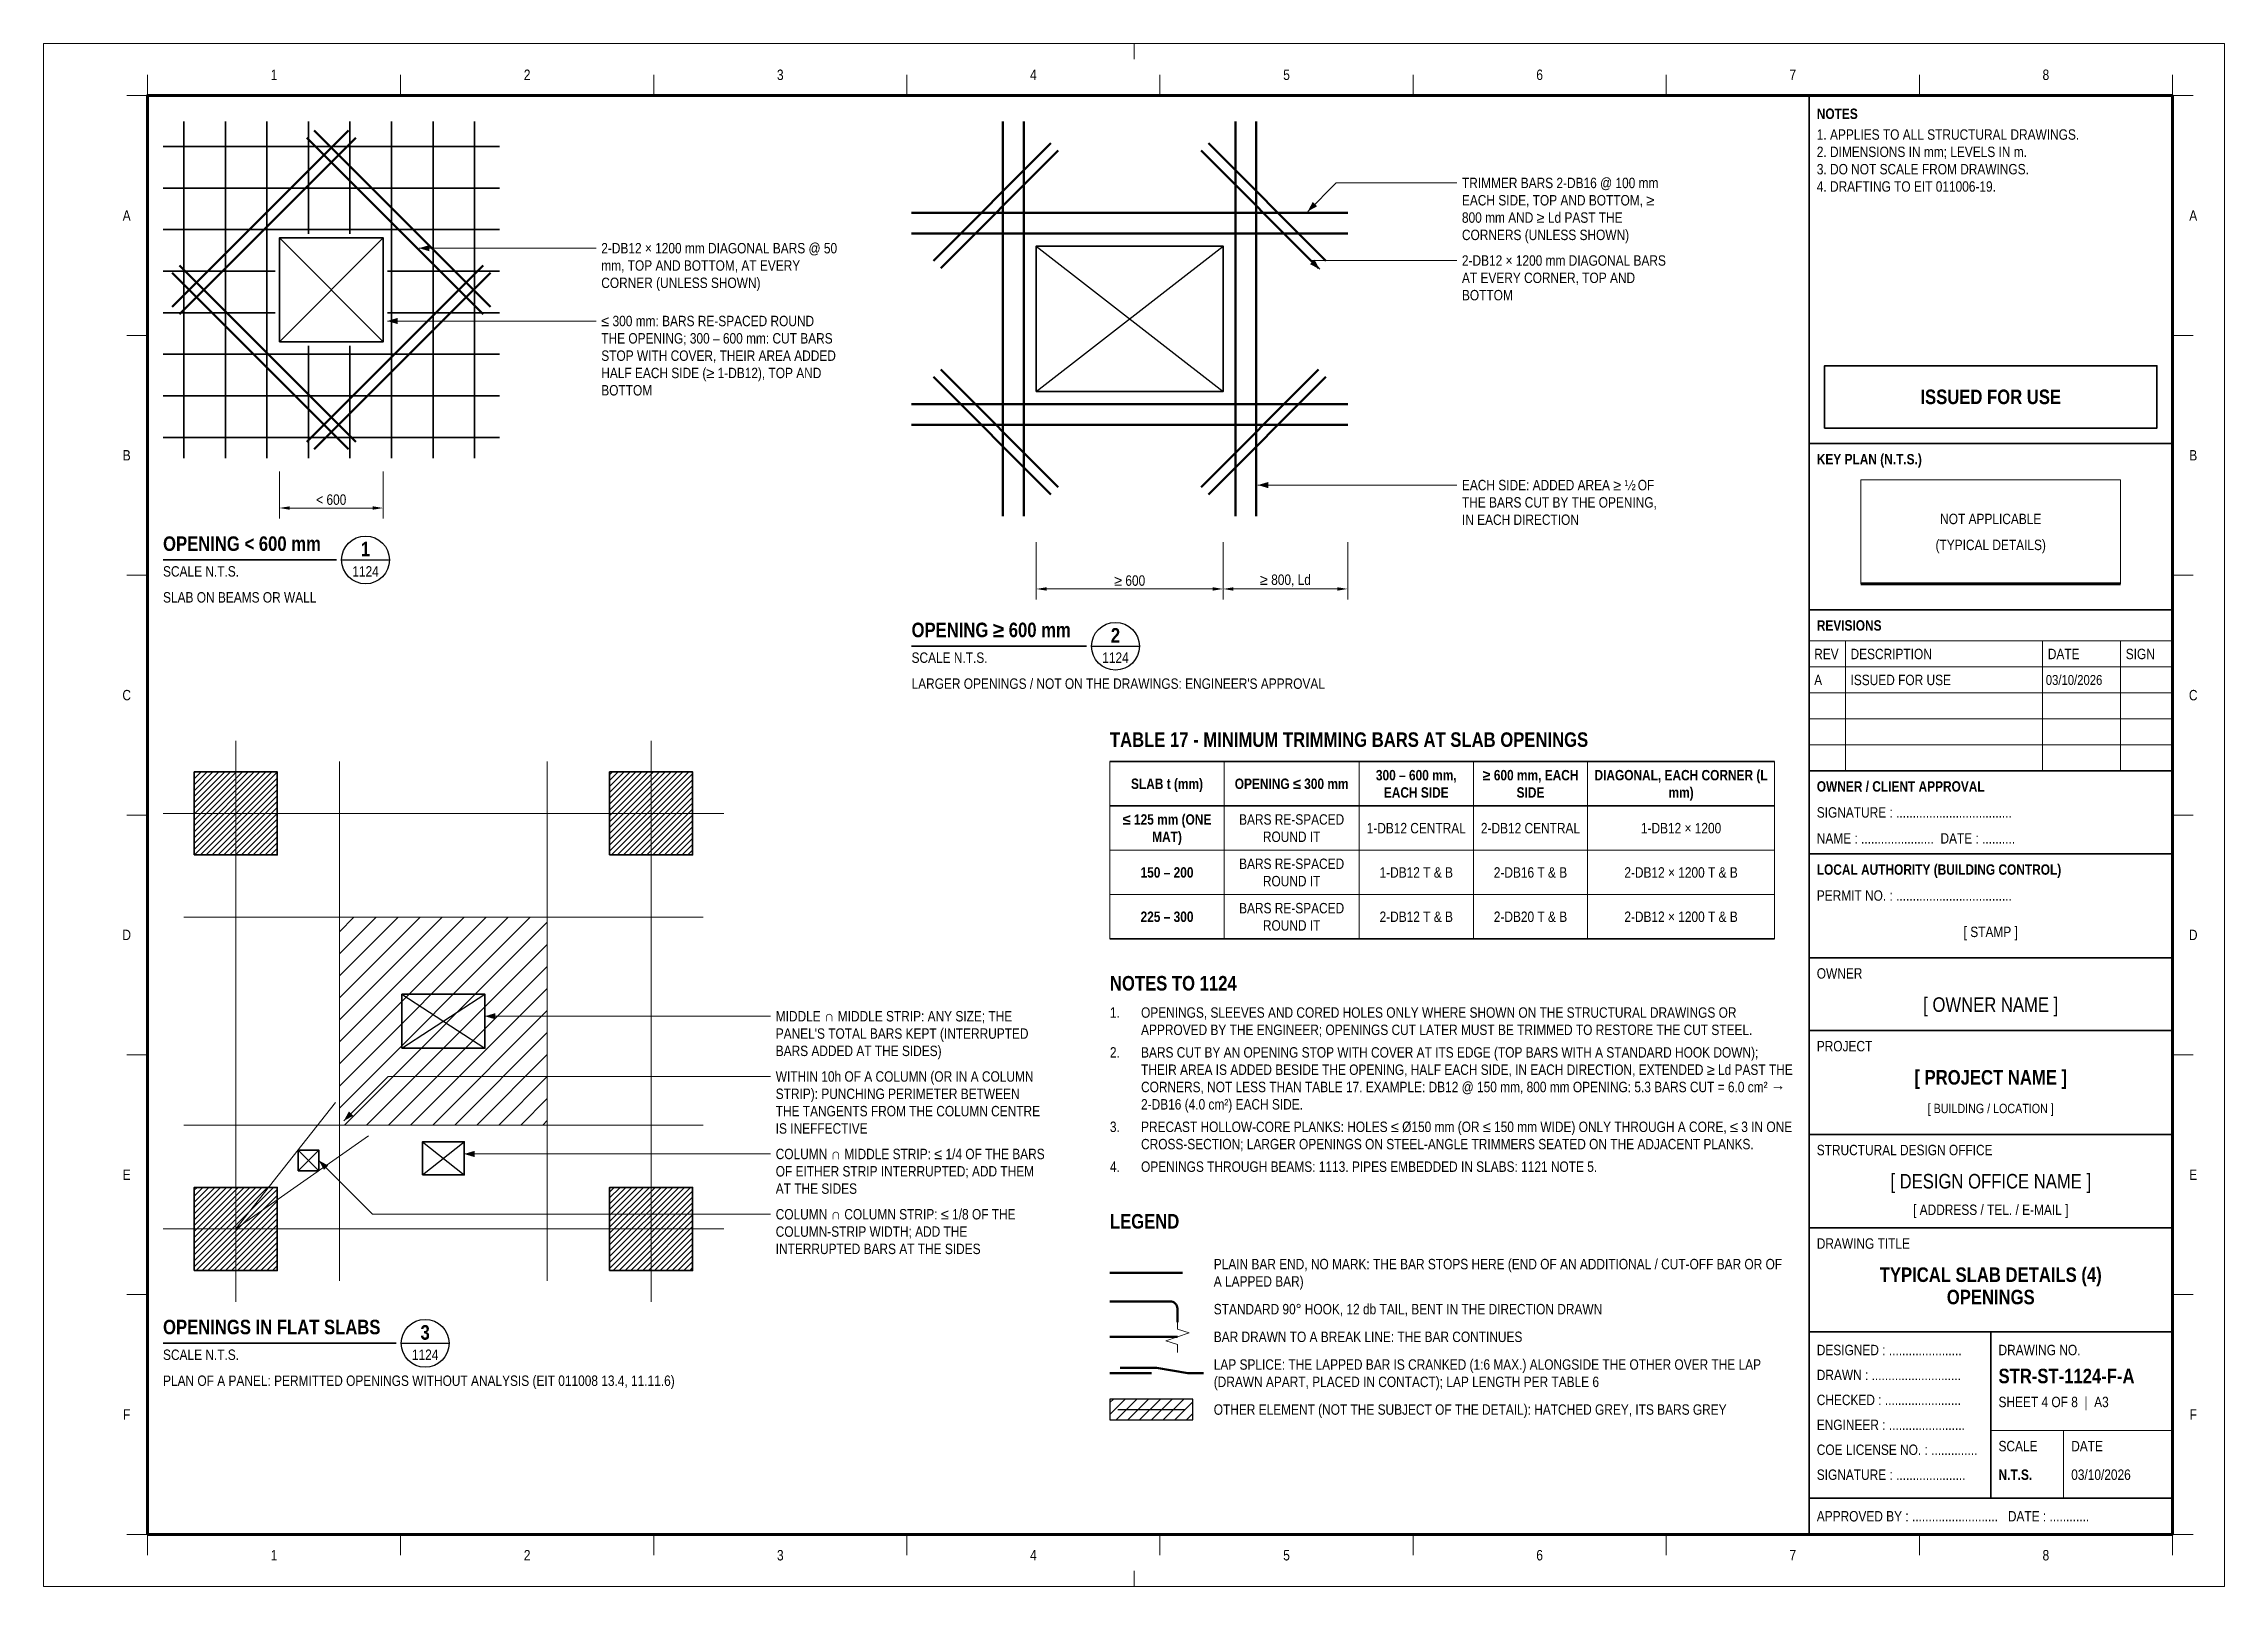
# Paper-space layout '1124' of a CAD drawing. Header units: millimetres. Extents: x 0 to 420, y 0 to 297.
# The model-space entities are those that its viewports show. They can reach past a viewport. Long polylines and large blocks are cut down to what shows.
import ezdxf
from ezdxf.enums import TextEntityAlignment as Align

# ---------------------------------------------------------------- set-up
doc = ezdxf.new("R2010")
doc.units = ezdxf.units.MM
doc.header["$LTSCALE"] = 3.75
doc.linetypes.add('CENTER', pattern=[50.8, 31.75, -6.35, 6.35, -6.35])
for name, color, linetype, lineweight in [('S-ANNO', 3, 'Continuous', 18), ('S-BREAK', 8, 'Continuous', 18), ('S-CENT', 3, 'CENTER', 18), ('S-CONC', 4, 'Continuous', 35), ('S-CONC-VIS', 5, 'Continuous', 25), ('S-DET', 7, 'Continuous', 18), ('S-DIMS', 2, 'Continuous', 18), ('S-FRAME', 10, 'Continuous', 70), ('S-HATCH', 9, 'Continuous', 13), ('S-REBR', 1, 'Continuous', 50), ('S-REBR-NF', 252, 'Continuous', 25), ('S-REBR-SEC', 30, 'Continuous', 35), ('S-SYMB', 6, 'Continuous', 25), ('S-TEXT', 7, 'Continuous', 18), ('S-TITLE', 4, 'Continuous', 35), ('S-TTLB', 4, 'Continuous', 35), ('S-TTLB-THIN', 8, 'Continuous', 18), ('S-ZONE', 8, 'Continuous', 18)]:
    doc.layers.add(name, color=color, linetype=linetype, lineweight=lineweight)
for name, color, linetype, lineweight, plot in [('S-SHEET', 9, 'Continuous', 13, False), ('S-TB-AREA', 9, 'Continuous', 13, False), ('S-VPORT', 9, 'Continuous', 13, False)]:
    doc.layers.add(name, color=color, linetype=linetype, lineweight=lineweight, plot=plot)
doc.styles.add('AN', font='ARIALN_0.TTF')
doc.styles.add('ANB', font='ARIALNB_0.TTF')
doc.dimstyles.new('EIT-25', dxfattribs={"dimscale": 25, "dimtxt": 2, "dimasz": 2, "dimexe": 2, "dimexo": 1, "dimgap": 0.6, "dimtad": 1, "dimdec": 0, "dimtxsty": 'AN', "dimcen": 2.5, "dimclrd": 2, "dimclre": 8, "dimclrt": 7, "dimazin": 3, "dimtfac": 1, "dimtmove": 1, "dimatfit": 3, "dimlwd": -1, "dimlwe": -1, "dimarcsym": 0})

# ---------------------------------------------------------------- blocks, each defined once
blk = doc.blocks.new('TB-A3-NRW')
at = {"layer": 'S-FRAME', "flags": 128}
blk.add_lwpolyline([(20, 10), (410, 10), (410, 287), (20, 287)], close=True, dxfattribs=at)
blk.add_lwpolyline([(350, 193), (400, 193)], dxfattribs=at)
at = {"layer": 'S-SHEET', "flags": 128}
blk.add_lwpolyline([(0, 0), (420, 0), (420, 297), (0, 297)], close=True, dxfattribs=at)
at = {"layer": 'S-TB-AREA', "flags": 128}
blk.add_lwpolyline([(20, 10), (340, 10), (340, 287), (20, 287)], close=True, dxfattribs=at)
at = {"layer": 'S-TITLE', "flags": 128}
blk.add_lwpolyline([(343, 223), (407, 223), (407, 235), (343, 235)], close=True, dxfattribs=at)
at = {"layer": 'S-TTLB'}
for p, q in [((340, 10), (340, 287)), ((340, 220), (410, 220)), ((340, 188), (410, 188)), ((340, 157), (410, 157)), ((340, 157), (410, 157)), ((340, 141), (410, 141)), ((340, 121), (410, 121)), ((340, 107), (410, 107)), ((340, 87), (410, 87)), ((340, 69), (410, 69)), ((340, 49), (410, 49)), ((375, 17), (375, 49)), ((340, 17), (410, 17))]:
    blk.add_line(p, q, dxfattribs=at)
at = {"layer": 'S-TTLB-THIN'}
for p, q in [((340, 182), (410, 182)), ((347, 157), (347, 182)), ((385, 157), (385, 182)), ((400, 157), (400, 182)), ((340, 177), (410, 177)), ((340, 172), (410, 172)), ((340, 167), (410, 167)), ((340, 162), (410, 162)), ((375, 30), (410, 30)), ((389, 17), (389, 30))]:
    blk.add_line(p, q, dxfattribs=at)
at = {"layer": 'S-TTLB-THIN', "flags": 128}
blk.add_lwpolyline([(350, 193), (400, 193), (400, 213), (350, 213)], close=True, dxfattribs=at)
at = {"layer": 'S-ZONE'}
for p, q in [((210, 297), (210, 294)), ((20, 287), (20, 291)), ((68.75, 287), (68.75, 291)), ((117.5, 287), (117.5, 291)), ((166.25, 287), (166.25, 291)), ((215, 287), (215, 291)), ((263.75, 287), (263.75, 291)), ((312.5, 287), (312.5, 291)), ((361.25, 287), (361.25, 291)), ((410, 287), (410, 291)), ((16, 287), (20, 287)), ((410, 287), (414, 287)), ((16, 240.83), (20, 240.83)), ((410, 240.83), (414, 240.83)), ((16, 194.67), (20, 194.67)), ((410, 194.67), (414, 194.67)), ((16, 148.5), (20, 148.5)), ((410, 148.5), (414, 148.5)), ((16, 102.33), (20, 102.33)), ((410, 102.33), (414, 102.33)), ((16, 56.17), (20, 56.17)), ((410, 56.17), (414, 56.17)), ((16, 10), (20, 10)), ((20, 10), (20, 6)), ((68.75, 10), (68.75, 6)), ((117.5, 10), (117.5, 6)), ((166.25, 10), (166.25, 6)), ((215, 10), (215, 6)), ((263.75, 10), (263.75, 6)), ((312.5, 10), (312.5, 6)), ((361.25, 10), (361.25, 6)), ((410, 10), (410, 6)), ((410, 10), (414, 10)), ((210, 0), (210, 3))]:
    blk.add_line(p, q, dxfattribs=at)
at = {"layer": 'S-TEXT'}
for s, style, p in [('NOTES', 'ANB', (341.5, 283.5)), ('KEY PLAN (N.T.S.)', 'ANB', (341.5, 217)), ('REVISIONS', 'ANB', (341.5, 185)), ('REV', 'AN', (341, 179.5)), ('DESCRIPTION', 'AN', (348, 179.5)), ('DATE', 'AN', (386, 179.5)), ('SIGN', 'AN', (401, 179.5)), ('OWNER / CLIENT APPROVAL', 'ANB', (341.5, 154)), ('SIGNATURE : ...................................', 'AN', (341.5, 149)), ('NAME : ......................  DATE : ..........', 'AN', (341.5, 144)), ('LOCAL AUTHORITY (BUILDING CONTROL)', 'ANB', (341.5, 138)), ('PERMIT NO. : ...................................', 'AN', (341.5, 133)), ('OWNER', 'AN', (341.5, 118)), ('PROJECT', 'AN', (341.5, 104)), ('STRUCTURAL DESIGN OFFICE', 'AN', (341.5, 84)), ('DRAWING TITLE', 'AN', (341.5, 66)), ('DESIGNED : ......................', 'AN', (341.5, 45.5)), ('DRAWING NO.', 'AN', (376.5, 45.5)), ('DRAWN : ...........................', 'AN', (341.5, 40.7)), ('CHECKED : .......................', 'AN', (341.5, 35.9)), ('ENGINEER : .......................', 'AN', (341.5, 31.1)), ('COE LICENSE NO. : ..............', 'AN', (341.5, 26.3)), ('SCALE', 'AN', (376.5, 27)), ('DATE', 'AN', (390.5, 27)), ('SIGNATURE : .....................', 'AN', (341.5, 21.5)), ('APPROVED BY : ..........................   DATE : ............', 'AN', (341.5, 13.5))]:
    blk.add_text(s, height=2, dxfattribs=dict(at, style=style)).set_placement(p, align=Align.MIDDLE_LEFT)
at = {"layer": 'S-TEXT', "style": 'AN'}
blk.add_text('[ STAMP ]', height=2, dxfattribs=at).set_placement((375, 126), align=Align.MIDDLE_CENTER)
at = {"layer": 'S-TEXT', "insert": (341.5, 280.5), "char_height": 2, "width": 67, "attachment_point": 1, "style": 'AN'}
blk.add_mtext('1. APPLIES TO ALL STRUCTURAL DRAWINGS.\\P2. DIMENSIONS IN mm; LEVELS IN m.\\P3. DO NOT SCALE FROM DRAWINGS.\\P4. DRAFTING TO EIT 011006-19.', dxfattribs=at)
at = {"layer": 'S-TEXT'}
for tag, height, style, p in [('STATUS_1', 2.8, 'ANB', (375, 231.2)), ('STATUS_2', 2.8, 'ANB', (375, 226.8)), ('KEYPLAN_1', 2, 'AN', (375, 205.5)), ('KEYPLAN_2', 2, 'AN', (375, 200.5)), ('OWNER', 2.8, 'AN', (375, 112)), ('PROJECT', 2.8, 'ANB', (375, 98)), ('LOCATION', 1.8, 'AN', (375, 92)), ('OFFICE', 2.8, 'AN', (375, 78)), ('OFFICE_ADDR', 2, 'AN', (375, 72.5)), ('TITLE_1', 2.8, 'ANB', (375, 60)), ('TITLE_2', 2.8, 'ANB', (375, 55.7)), ('TITLE_3', 2.8, 'ANB', (375, 51.4))]:
    blk.add_attdef(tag, text='', height=height, dxfattribs=dict(at, style=style)).set_placement(p, align=Align.MIDDLE_CENTER)
for tag, height, style, p in [('REV_1', 2, 'AN', (341, 174.5)), ('REV_1_DESC', 2, 'AN', (348, 174.5)), ('REV_1_DATE', 1.9, 'AN', (385.6, 174.5)), ('REV_2', 2, 'AN', (341, 169.5)), ('REV_2_DESC', 2, 'AN', (348, 169.5)), ('REV_2_DATE', 1.9, 'AN', (385.6, 169.5)), ('REV_3', 2, 'AN', (341, 164.5)), ('REV_3_DESC', 2, 'AN', (348, 164.5)), ('REV_3_DATE', 1.9, 'AN', (385.6, 164.5)), ('REV_4', 2, 'AN', (341, 159.5)), ('REV_4_DESC', 2, 'AN', (348, 159.5)), ('REV_4_DATE', 1.9, 'AN', (385.6, 159.5)), ('DWG_NO', 2.8, 'ANB', (376.5, 40.5)), ('SHEET', 2, 'AN', (376.5, 35.5)), ('SCALE', 2, 'ANB', (376.5, 21.5)), ('DATE', 2, 'AN', (390.5, 21.5))]:
    blk.add_attdef(tag, text='', height=height, dxfattribs=dict(at, style=style)).set_placement(p, align=Align.MIDDLE_LEFT)
at = {"layer": 'S-ZONE', "style": 'AN'}
for s, p in [('1', (44.38, 291)), ('2', (93.12, 291)), ('3', (141.88, 291)), ('4', (190.62, 291)), ('5', (239.38, 291)), ('6', (288.12, 291)), ('7', (336.88, 291)), ('8', (385.62, 291)), ('A', (16, 263.92)), ('A', (414, 263.92)), ('B', (16, 217.75)), ('B', (414, 217.75)), ('C', (16, 171.58)), ('C', (414, 171.58)), ('D', (16, 125.42)), ('D', (414, 125.42)), ('E', (16, 79.25)), ('E', (414, 79.25)), ('F', (16, 33.08)), ('F', (414, 33.08)), ('1', (44.38, 6)), ('2', (93.12, 6)), ('3', (141.88, 6)), ('4', (190.62, 6)), ('5', (239.38, 6)), ('6', (288.12, 6)), ('7', (336.88, 6)), ('8', (385.62, 6))]:
    blk.add_text(s, height=2, dxfattribs=at).set_placement(p, align=Align.MIDDLE_CENTER)
blk = doc.blocks.new('VT-1124-1', base_point=(23, 188.84))
at = {"layer": 'S-SYMB'}
blk.add_line((57.4, 197.6), (66.6, 197.6), dxfattribs=at)
blk.add_circle((62, 197.6), 4.6, dxfattribs=at)
at = {"layer": 'S-TITLE'}
blk.add_line((23, 197.6), (56.4, 197.6), dxfattribs=at)
at = {"layer": 'S-TEXT'}
for s, height, style, p in [('1', 2.8, 'ANB', (62, 199.7)), ('1124', 2, 'AN', (62, 195.4))]:
    blk.add_text(s, height=height, dxfattribs=dict(at, style=style)).set_placement(p, align=Align.MIDDLE_CENTER)
at = {"layer": 'S-TEXT', "style": 'AN'}
for s, p in [('SCALE N.T.S.', (23, 196.4)), ('SLAB ON BEAMS OR WALL', (23, 191.4))]:
    blk.add_text(s, height=2, dxfattribs=at).set_placement(p, align=Align.TOP_LEFT)
at = {"layer": 'S-TITLE', "style": 'ANB'}
blk.add_text('OPENING < 600 mm', height=2.8, dxfattribs=at).set_placement((23, 198.5), align=Align.BOTTOM_LEFT)
blk = doc.blocks.new('VT-1124-2', base_point=(167.15, 172.23))
at = {"layer": 'S-SYMB'}
blk.add_line((201.82, 180.98), (211.02, 180.98), dxfattribs=at)
blk.add_circle((206.42, 180.98), 4.6, dxfattribs=at)
at = {"layer": 'S-TITLE'}
blk.add_line((167.15, 180.98), (200.82, 180.98), dxfattribs=at)
at = {"layer": 'S-TEXT'}
for s, height, style, p in [('2', 2.8, 'ANB', (206.42, 183.08)), ('1124', 2, 'AN', (206.42, 178.78))]:
    blk.add_text(s, height=height, dxfattribs=dict(at, style=style)).set_placement(p, align=Align.MIDDLE_CENTER)
at = {"layer": 'S-TEXT', "style": 'AN'}
for s, p in [('SCALE N.T.S.', (167.15, 179.78)), ("LARGER OPENINGS / NOT ON THE DRAWINGS: ENGINEER'S APPROVAL", (167.15, 174.78))]:
    blk.add_text(s, height=2, dxfattribs=at).set_placement(p, align=Align.TOP_LEFT)
at = {"layer": 'S-TITLE', "style": 'ANB'}
blk.add_text('OPENING ≥ 600 mm', height=2.8, dxfattribs=at).set_placement((167.15, 181.88), align=Align.BOTTOM_LEFT)
blk = doc.blocks.new('DET-1124-3', base_point=(23650, -66350))
at = {"layer": 'S-HATCH'}
h = blk.add_hatch(dxfattribs=at)
h.set_pattern_fill('ANSI31', color=256, scale=6.299213)
h.paths.add_polyline_path([(23800, -64200), (24200, -64200), (24200, -63800), (23800, -63800)])
h = blk.add_hatch(dxfattribs=at)
h.set_pattern_fill('ANSI31', color=256, scale=6.299213)
h.paths.add_polyline_path([(25800, -64200), (26200, -64200), (26200, -63800), (25800, -63800)])
h = blk.add_hatch(dxfattribs=at)
h.set_pattern_fill('ANSI31', color=256, scale=23.62205)
h.paths.add_polyline_path([(24500, -65500), (25500, -65500), (25500, -64500), (24500, -64500)])
h = blk.add_hatch(dxfattribs=at)
h.set_pattern_fill('ANSI31', color=256, scale=6.299213)
h.paths.add_polyline_path([(23800, -66200), (24200, -66200), (24200, -65800), (23800, -65800)])
h = blk.add_hatch(dxfattribs=at)
h.set_pattern_fill('ANSI31', color=256, scale=6.299213)
h.paths.add_polyline_path([(25800, -66200), (26200, -66200), (26200, -65800), (25800, -65800)])
at = {"layer": 'S-ANNO'}
for p, q in [((24500, -66250), (24500, -63750)), ((25500, -66250), (25500, -63750)), ((23750, -64500), (26250, -64500)), ((24000, -66000), (24480, -65392)), ((23750, -65500), (26250, -65500)), ((24000, -66000), (24640, -65552))]:
    blk.add_line(p, q, dxfattribs=at)
at = {"layer": 'S-ANNO', "flags": 128}
for points in [[(25200, -64976), (26500, -64976), (26575, -64976)], [(24520, -65480), (24734, -65266), (26500, -65266), (26575, -65266)], [(24400, -65670), (24659, -65929), (26500, -65929), (26575, -65929)], [(25100, -65639), (26500, -65639), (26575, -65639)]]:
    blk.add_lwpolyline(points, dxfattribs=at)
at = {"layer": 'S-ANNO'}
for points in [[(25200, -64976), (25250, -64991), (25250, -64961)], [(24520, -65480), (24566, -65455), (24545, -65434)], [(25100, -65639), (25150, -65654), (25150, -65624)], [(24400, -65670), (24425, -65716), (24446, -65695)]]:
    blk.add_solid(points, dxfattribs=at)
at = {"layer": 'S-CENT'}
for p, q in [((24000, -66350), (24000, -63650)), ((26000, -66350), (26000, -63650)), ((23650, -64000), (26350, -64000)), ((23650, -66000), (26350, -66000))]:
    blk.add_line(p, q, dxfattribs=at)
at = {"layer": 'S-CONC', "flags": 128}
for points in [[(23800, -64200), (24200, -64200), (24200, -63800), (23800, -63800)], [(25800, -64200), (26200, -64200), (26200, -63800), (25800, -63800)], [(24800, -65130), (25200, -65130), (25200, -64870), (24800, -64870)], [(24300, -65720), (24400, -65720), (24400, -65620), (24300, -65620)], [(24900, -65740), (25100, -65740), (25100, -65580), (24900, -65580)], [(23800, -66200), (24200, -66200), (24200, -65800), (23800, -65800)], [(25800, -66200), (26200, -66200), (26200, -65800), (25800, -65800)]]:
    blk.add_lwpolyline(points, close=True, dxfattribs=at)
at = {"layer": 'S-CONC-VIS'}
for p, q in [((24800, -65130), (25200, -64870)), ((24800, -64870), (25200, -65130)), ((24300, -65720), (24400, -65620)), ((24300, -65620), (24400, -65720)), ((24900, -65740), (25100, -65580)), ((24900, -65580), (25100, -65740))]:
    blk.add_line(p, q, dxfattribs=at)
at = {"layer": 'S-TEXT', "char_height": 50, "attachment_point": 1, "style": 'AN'}
for s, insert, width in [("MIDDLE ∩ MIDDLE STRIP: ANY SIZE; THE\\PPANEL'S TOTAL BARS KEPT (INTERRUPTED\\PBARS ADDED AT THE SIDES)", (26600, -64951), 1278.27), ('WITHIN 10h OF A COLUMN (OR IN A COLUMN\\PSTRIP): PUNCHING PERIMETER BETWEEN\\PTHE TANGENTS FROM THE COLUMN CENTRE\\PIS INEFFECTIVE', (26600, -65241), 1336.12), ('COLUMN ∩ MIDDLE STRIP: ≤ 1/4 OF THE BARS\\POF EITHER STRIP INTERRUPTED; ADD THEM\\PAT THE SIDES', (26600, -65614), 1359.29), ('COLUMN ∩ COLUMN STRIP: ≤ 1/8 OF THE\\PCOLUMN-STRIP WIDTH; ADD THE\\PINTERRUPTED BARS AT THE SIDES', (26600, -65904), 1213.61)]:
    blk.add_mtext(s, dxfattribs=dict(at, insert=insert, width=width))
blk = doc.blocks.new('VT-1124-3', base_point=(23, 38.03))
at = {"layer": 'S-SYMB'}
blk.add_line((68.88, 46.78), (78.08, 46.78), dxfattribs=at)
blk.add_circle((73.48, 46.78), 4.6, dxfattribs=at)
at = {"layer": 'S-TITLE'}
blk.add_line((23, 46.78), (67.88, 46.78), dxfattribs=at)
at = {"layer": 'S-TEXT'}
for s, height, style, p in [('3', 2.8, 'ANB', (73.48, 48.88)), ('1124', 2, 'AN', (73.48, 44.58))]:
    blk.add_text(s, height=height, dxfattribs=dict(at, style=style)).set_placement(p, align=Align.MIDDLE_CENTER)
at = {"layer": 'S-TEXT', "style": 'AN'}
for s, p in [('SCALE N.T.S.', (23, 45.58)), ('PLAN OF A PANEL: PERMITTED OPENINGS WITHOUT ANALYSIS (EIT 011008 13.4, 11.11.6)', (23, 40.58))]:
    blk.add_text(s, height=2, dxfattribs=at).set_placement(p, align=Align.TOP_LEFT)
at = {"layer": 'S-TITLE', "style": 'ANB'}
blk.add_text('OPENINGS IN FLAT SLABS', height=2.8, dxfattribs=at).set_placement((23, 47.68), align=Align.BOTTOM_LEFT)
blk = doc.blocks.new('TBL-1124-1', base_point=(205.37, 124.65))
at = {"layer": 'S-TTLB'}
for p, q in [((205.37, 158.78), (333.37, 158.78)), ((205.37, 150.25), (333.37, 150.25)), ((205.37, 124.65), (333.37, 124.65))]:
    blk.add_line(p, q, dxfattribs=at)
at = {"layer": 'S-TTLB-THIN'}
for p, q in [((205.37, 158.78), (205.37, 124.65)), ((227.37, 158.78), (227.37, 124.65)), ((253.37, 158.78), (253.37, 124.65)), ((275.37, 158.78), (275.37, 124.65)), ((297.37, 158.78), (297.37, 124.65)), ((333.37, 158.78), (333.37, 124.65)), ((205.37, 141.72), (333.37, 141.72)), ((205.37, 133.18), (333.37, 133.18))]:
    blk.add_line(p, q, dxfattribs=at)
at = {"layer": 'S-TEXT'}
for s, style, p in [('SLAB t (mm)', 'ANB', (216.37, 154.52)), ('OPENING ≤ 300 mm', 'ANB', (240.37, 154.52)), ('300 – 600 mm,', 'ANB', (264.37, 156.18)), ('≥ 600 mm, EACH', 'ANB', (286.37, 156.18)), ('DIAGONAL, EACH CORNER (L', 'ANB', (315.37, 156.18)), ('EACH SIDE', 'ANB', (264.37, 152.85)), ('SIDE', 'ANB', (286.37, 152.85)), ('mm)', 'ANB', (315.37, 152.85)), ('≤ 125 mm (ONE', 'ANB', (216.37, 147.65)), ('BARS RE-SPACED', 'AN', (240.37, 147.65)), ('1-DB12 CENTRAL', 'AN', (264.37, 145.98)), ('2-DB12 CENTRAL', 'AN', (286.37, 145.98)), ('1-DB12 × 1200', 'AN', (315.37, 145.98)), ('MAT)', 'ANB', (216.37, 144.32)), ('ROUND IT', 'AN', (240.37, 144.32)), ('BARS RE-SPACED', 'AN', (240.37, 139.12)), ('150 – 200', 'ANB', (216.37, 137.45)), ('ROUND IT', 'AN', (240.37, 135.78)), ('1-DB12 T & B', 'AN', (264.37, 137.45)), ('2-DB16 T & B', 'AN', (286.37, 137.45)), ('2-DB12 × 1200 T & B', 'AN', (315.37, 137.45)), ('BARS RE-SPACED', 'AN', (240.37, 130.58)), ('225 – 300', 'ANB', (216.37, 128.92)), ('ROUND IT', 'AN', (240.37, 127.25)), ('2-DB12 T & B', 'AN', (264.37, 128.92)), ('2-DB20 T & B', 'AN', (286.37, 128.92)), ('2-DB12 × 1200 T & B', 'AN', (315.37, 128.92))]:
    blk.add_text(s, height=2, dxfattribs=dict(at, style=style)).set_placement(p, align=Align.MIDDLE_CENTER)
at = {"layer": 'S-TITLE', "style": 'ANB'}
blk.add_text('TABLE 17 - MINIMUM TRIMMING BARS AT SLAB OPENINGS', height=2.8, dxfattribs=at).set_placement((205.37, 160.78), align=Align.BOTTOM_LEFT)
blk = doc.blocks.new('NOTES-1124-1', base_point=(205.37, 79.18))
at = {"layer": 'S-TEXT', "style": 'AN'}
for s, p in [('1.', (205.37, 108.85)), ('OPENINGS, SLEEVES AND CORED HOLES ONLY WHERE SHOWN ON THE STRUCTURAL DRAWINGS OR', (211.37, 108.85)), ('APPROVED BY THE ENGINEER; OPENINGS CUT LATER MUST BE TRIMMED TO RESTORE THE CUT STEEL.', (211.37, 105.52)), ('2.', (205.37, 101.18)), ('BARS CUT BY AN OPENING STOP WITH COVER AT ITS EDGE (TOP BARS WITH A STANDARD HOOK DOWN);', (211.37, 101.18)), ('THEIR AREA IS ADDED BESIDE THE OPENING, HALF EACH SIDE, IN EACH DIRECTION, EXTENDED ≥ Ld PAST THE', (211.37, 97.85)), ('CORNERS, NOT LESS THAN TABLE 17. EXAMPLE: DB12 @ 150 mm, 800 mm OPENING: 5.3 BARS CUT = 6.0 cm² →', (211.37, 94.52)), ('2-DB16 (4.0 cm²) EACH SIDE.', (211.37, 91.18)), ('3.', (205.37, 86.85)), ('PRECAST HOLLOW-CORE PLANKS: HOLES ≤ Ø150 mm (OR ≤ 150 mm WIDE) ONLY THROUGH A CORE, ≤ 3 IN ONE', (211.37, 86.85)), ('CROSS-SECTION; LARGER OPENINGS ON STEEL-ANGLE TRIMMERS SEATED ON THE ADJACENT PLANKS.', (211.37, 83.52)), ('4.', (205.37, 79.18)), ('OPENINGS THROUGH BEAMS: 1113. PIPES EMBEDDED IN SLABS: 1121 NOTE 5.', (211.37, 79.18))]:
    blk.add_text(s, height=2, dxfattribs=at).set_placement(p, align=Align.BOTTOM_LEFT)
at = {"layer": 'S-TITLE', "style": 'ANB'}
blk.add_text('NOTES TO 1124', height=2.8, dxfattribs=at).set_placement((205.37, 113.85), align=Align.BOTTOM_LEFT)
blk = doc.blocks.new('KEY-1124-1', base_point=(205.37, 32.05))
at = {"layer": 'S-HATCH'}
h = blk.add_hatch(dxfattribs=at)
h.set_pattern_fill('ANSI31', color=256, scale=0.50394)
h.paths.add_polyline_path([(205.37, 32.05), (221.37, 32.05), (221.37, 36.05), (205.37, 36.05)])
at = {"layer": 'S-BREAK', "flags": 128}
blk.add_lwpolyline([(218.37, 45.05), (218.37, 46.55), (216.12, 47.3), (220.62, 48.8), (218.37, 49.55), (218.37, 51.05)], dxfattribs=at)
at = {"layer": 'S-CONC-VIS', "flags": 128}
blk.add_lwpolyline([(205.37, 32.05), (221.37, 32.05), (221.37, 36.05), (205.37, 36.05)], close=True, dxfattribs=at)
at = {"layer": 'S-REBR'}
for p, q in [((205.37, 60.38), (219.37, 60.38)), ((205.37, 48.05), (218.37, 48.05)), ((205.37, 41.05), (213.37, 41.05))]:
    blk.add_line(p, q, dxfattribs=at)
at = {"layer": 'S-REBR', "flags": 128}
blk.add_lwpolyline([(205.37, 54.88), (216.97, 54.88, -0.414214), (218.37, 53.48), (218.37, 50.88)], format="xyb", dxfattribs=at)
blk.add_lwpolyline([(207.37, 42.05), (214.37, 42.05), (220.37, 41.05), (223.37, 41.05)], dxfattribs=at)
at = {"layer": 'S-REBR-NF'}
blk.add_line((206.87, 34.05), (219.87, 34.05), dxfattribs=at)
at = {"layer": 'S-TEXT', "style": 'AN'}
for s, p in [('PLAIN BAR END, NO MARK: THE BAR STOPS HERE (END OF AN ADDITIONAL / CUT-OFF BAR OR OF', (225.37, 63.05)), ('A LAPPED BAR)', (225.37, 59.72)), ('STANDARD 90° HOOK, 12 db TAIL, BENT IN THE DIRECTION DRAWN', (225.37, 54.38)), ('BAR DRAWN TO A BREAK LINE: THE BAR CONTINUES', (225.37, 49.05)), ('LAP SPLICE: THE LAPPED BAR IS CRANKED (1:6 MAX.) ALONGSIDE THE OTHER OVER THE LAP', (225.37, 43.72)), ('(DRAWN APART, PLACED IN CONTACT); LAP LENGTH PER TABLE 6', (225.37, 40.38)), ('OTHER ELEMENT (NOT THE SUBJECT OF THE DETAIL): HATCHED GREY, ITS BARS GREY', (225.37, 35.05))]:
    blk.add_text(s, height=2, dxfattribs=at).set_placement(p, align=Align.TOP_LEFT)
at = {"layer": 'S-TITLE', "style": 'ANB'}
blk.add_text('LEGEND', height=2.8, dxfattribs=at).set_placement((205.37, 68.05), align=Align.BOTTOM_LEFT)
blk = doc.blocks.new('DET-1124-1', base_point=(-810, -67100))
at = {"layer": 'S-ANNO', "flags": 128}
for points in [[(422.883, -65799.497), (1200, -65799.497), (1275, -65799.497)], [(270, -66150), (1200, -66150), (1275, -66150)]]:
    blk.add_lwpolyline(points, dxfattribs=at)
at = {"layer": 'S-ANNO'}
for points in [[(422.883, -65799.497), (472.883, -65814.497), (472.883, -65784.497)], [(270, -66150), (320, -66165), (320, -66135)]]:
    blk.add_solid(points, dxfattribs=at)
at = {"layer": 'S-CONC', "flags": 128}
blk.add_lwpolyline([(-250, -66250), (250, -66250), (250, -65750), (-250, -65750)], close=True, dxfattribs=at)
at = {"layer": 'S-CONC-VIS'}
for p, q in [((-250, -66250), (250, -65750)), ((-250, -65750), (250, -66250))]:
    blk.add_line(p, q, dxfattribs=at)
at = {"layer": 'S-REBR', "flags": 128}
for points in [[(82.337, -65233.817), (-766.183, -66082.337)], [(117.692, -65269.172), (-730.828, -66117.692)], [(730.828, -66117.692), (-117.692, -65269.172)], [(766.183, -66082.337), (-82.337, -65233.817)], [(-766.183, -65917.663), (82.337, -66766.183)], [(-730.828, -65882.308), (117.692, -66730.828)], [(-117.692, -66730.828), (730.828, -65882.308)], [(-82.337, -66766.183), (766.183, -65917.663)]]:
    blk.add_lwpolyline(points, dxfattribs=at)
at = {"layer": 'S-REBR-SEC'}
for p, q in [((-710, -66810), (-710, -65190)), ((-510, -66810), (-510, -65190)), ((-310, -66810), (-310, -65190)), ((-110, -65730), (-110, -65190)), ((90, -65730), (90, -65190)), ((290, -66810), (290, -65190)), ((490, -66810), (490, -65190)), ((690, -66810), (690, -65190)), ((-810, -65310), (810, -65310)), ((-810, -65510), (810, -65510)), ((-810, -65710), (810, -65710)), ((-810, -65910), (-270, -65910)), ((270, -65910), (810, -65910)), ((-810, -66110), (-270, -66110)), ((270, -66110), (810, -66110)), ((-810, -66310), (810, -66310)), ((-110, -66810), (-110, -66270)), ((90, -66810), (90, -66270)), ((-810, -66510), (810, -66510)), ((-810, -66710), (810, -66710))]:
    blk.add_line(p, q, dxfattribs=at)
at = {"layer": 'S-TEXT', "char_height": 50, "attachment_point": 1, "style": 'AN'}
for s, insert, width in [('2-DB12 × 1200 mm DIAGONAL BARS @ 50\\Pmm, TOP AND BOTTOM, AT EVERY\\PCORNER (UNLESS SHOWN)', (1300, -65774.497), 1193.67326), ('≤ 300 mm: BARS RE-SPACED ROUND\\PTHE OPENING; 300 – 600 mm: CUT BARS\\PSTOP WITH COVER, THEIR AREA ADDED\\PHALF EACH SIDE (≥ 1-DB12), TOP AND\\PBOTTOM', (1300, -66125), 1187.32401)]:
    blk.add_mtext(s, dxfattribs=dict(at, insert=insert, width=width))
at = {"layer": 'S-DIMS'}
blk.add_linear_dim(base=(-250, -67050), p1=(-250, -66850), p2=(250, -66850), text='< 600', dimstyle='EIT-25', dxfattribs=at).render()
blk = doc.blocks.new('DET-1124-2', base_point=(6950, -67375.4))
at = {"layer": 'S-ANNO', "flags": 128}
for points in [[(8857.2, -65482.8), (8994.2, -65345.8), (9500, -65345.8), (9575, -65345.8)], [(8915.1, -65761.5), (8872.7, -65719.2), (9500, -65719.2), (9575, -65719.2)], [(8617.8, -66800), (9500, -66800), (9575, -66800)]]:
    blk.add_lwpolyline(points, dxfattribs=at)
at = {"layer": 'S-ANNO'}
for points in [[(8857.2, -65482.8), (8903.2, -65458), (8882, -65436.8)], [(8915.1, -65761.5), (8890.3, -65715.6), (8869.1, -65736.8)], [(8617.8, -66800), (8667.8, -66815), (8667.8, -66785)]]:
    blk.add_solid(points, dxfattribs=at)
at = {"layer": 'S-CONC', "flags": 128}
blk.add_lwpolyline([(7550, -66350), (8450, -66350), (8450, -65650), (7550, -65650)], close=True, dxfattribs=at)
at = {"layer": 'S-CONC-VIS'}
for p, q in [((7550, -66350), (8450, -65650)), ((7550, -65650), (8450, -66350))]:
    blk.add_line(p, q, dxfattribs=at)
at = {"layer": 'S-REBR', "flags": 128}
for points in [[(7390, -66950), (7390, -65050)], [(7490, -66950), (7490, -65050)], [(8510, -66950), (8510, -65050)], [(8610, -66950), (8610, -65050)], [(7620.7, -65155), (7055, -65720.7)], [(7656.1, -65190.4), (7090.4, -65756.1)], [(8909.6, -65756.1), (8343.9, -65190.4)], [(8945, -65720.7), (8379.3, -65155)], [(6950, -65490), (9050, -65490)], [(6950, -65590), (9050, -65590)], [(7090.4, -66243.9), (7656.1, -66809.6)], [(8343.9, -66809.6), (8909.6, -66243.9)], [(7055, -66279.3), (7620.7, -66845)], [(8379.3, -66845), (8945, -66279.3)], [(6950, -66410), (9050, -66410)], [(6950, -66510), (9050, -66510)]]:
    blk.add_lwpolyline(points, dxfattribs=at)
at = {"layer": 'S-TEXT', "char_height": 50, "attachment_point": 1, "style": 'AN'}
for s, insert, width in [('TRIMMER BARS 2-DB16 @ 100 mm\\PEACH SIDE, TOP AND BOTTOM, ≥\\P800 mm AND ≥ Ld PAST THE\\PCORNERS (UNLESS SHOWN)', (9600, -65320.8), 996.421), ('2-DB12 × 1200 mm DIAGONAL BARS\\PAT EVERY CORNER, TOP AND\\PBOTTOM', (9600, -65694.2), 1033.842), ('EACH SIDE: ADDED AREA ≥ ½ OF\\PTHE BARS CUT BY THE OPENING,\\PIN EACH DIRECTION', (9600, -66775), 988.83)]:
    blk.add_mtext(s, dxfattribs=dict(at, insert=insert, width=width))
at = {"layer": 'S-DIMS'}
for base, p1, p2, text in [((7550, -67300), (7550, -67050), (8450, -67050), '≥ 600'), ((8450, -67300), (8450, -67050), (9050, -67050), '≥ 800, Ld')]:
    blk.add_linear_dim(base=base, p1=p1, p2=p2, text=text, dimstyle='EIT-25', dxfattribs=at).render()

msp = doc.modelspace()

# ---------------------------------------------------------------- linework, layer by layer
at = {"layer": 'S-SHEET', "flags": 128}
msp.add_lwpolyline([(34500, 0), (45000, 0), (45000, 7425), (34500, 7425)], close=True, dxfattribs=at)
at = {"layer": 'S-TB-AREA', "flags": 128}
msp.add_lwpolyline([(35000, 250), (43000, 250), (43000, 7175), (35000, 7175)], close=True, dxfattribs=at)

# ---------------------------------------------------------------- block references
at = {"layer": 'S-DET', "zscale": 25}
for name, p in [('DET-1124-1', (35075, 5140)), ('DET-1124-2', (38679, 4725)), ('DET-1124-3', (35075, 1370))]:
    msp.add_blockref(name, p, dxfattribs=at)
at = {"layer": 'S-TEXT', "xscale": 25, "yscale": 25, "zscale": 25}
for name, p in [('VT-1124-1', (35075, 4721)), ('VT-1124-2', (38679, 4306)), ('TBL-1124-1', (39634, 3116)), ('NOTES-1124-1', (39634, 1980)), ('KEY-1124-1', (39634, 801)), ('VT-1124-3', (35075, 951))]:
    msp.add_blockref(name, p, dxfattribs=at)

psp = doc.layouts.new('1124')

# ---------------------------------------------------------------- block references
at = {"layer": 'S-TTLB'}
ref = psp.add_blockref('TB-A3-NRW', (0, 0), dxfattribs=at)
ref.add_attrib('DWG_NO', 'STR-ST-1124-F-A', dxfattribs={"layer": 'S-TEXT', "height": 2.8, "style": 'ANB'}).set_placement((376.5, 40.5), align=Align.MIDDLE_LEFT)
ref.add_attrib('SHEET', 'SHEET 4 OF 8  |  A3', dxfattribs={"layer": 'S-TEXT', "height": 2, "style": 'AN'}).set_placement((376.5, 35.5), align=Align.MIDDLE_LEFT)
ref.add_attrib('SCALE', 'N.T.S.', dxfattribs={"layer": 'S-TEXT', "height": 2, "style": 'ANB'}).set_placement((376.5, 21.5), align=Align.MIDDLE_LEFT)
ref.add_attrib('DATE', '03/10/2026', dxfattribs={"layer": 'S-TEXT', "height": 2, "style": 'AN'}).set_placement((390.5, 21.5), align=Align.MIDDLE_LEFT)
ref.add_attrib('TITLE_1', 'TYPICAL SLAB DETAILS (4)', dxfattribs={"layer": 'S-TEXT', "height": 2.8, "style": 'ANB'}).set_placement((375, 60), align=Align.MIDDLE_CENTER)
ref.add_attrib('TITLE_2', 'OPENINGS', dxfattribs={"layer": 'S-TEXT', "height": 2.8, "style": 'ANB'}).set_placement((375, 55.7), align=Align.MIDDLE_CENTER)
ref.add_attrib('OFFICE', '[ DESIGN OFFICE NAME ]', dxfattribs={"layer": 'S-TEXT', "height": 2.8, "style": 'AN'}).set_placement((375, 78), align=Align.MIDDLE_CENTER)
ref.add_attrib('OFFICE_ADDR', '[ ADDRESS / TEL. / E-MAIL ]', dxfattribs={"layer": 'S-TEXT', "height": 2, "style": 'AN'}).set_placement((375, 72.5), align=Align.MIDDLE_CENTER)
ref.add_attrib('PROJECT', '[ PROJECT NAME ]', dxfattribs={"layer": 'S-TEXT', "height": 2.8, "style": 'ANB'}).set_placement((375, 98), align=Align.MIDDLE_CENTER)
ref.add_attrib('LOCATION', '[ BUILDING / LOCATION ]', dxfattribs={"layer": 'S-TEXT', "height": 1.8, "style": 'AN'}).set_placement((375, 92), align=Align.MIDDLE_CENTER)
ref.add_attrib('OWNER', '[ OWNER NAME ]', dxfattribs={"layer": 'S-TEXT', "height": 2.8, "style": 'AN'}).set_placement((375, 112), align=Align.MIDDLE_CENTER)
ref.add_attrib('REV_1', 'A', dxfattribs={"layer": 'S-TEXT', "height": 2, "style": 'AN'}).set_placement((341, 174.5), align=Align.MIDDLE_LEFT)
ref.add_attrib('REV_1_DESC', 'ISSUED FOR USE', dxfattribs={"layer": 'S-TEXT', "height": 2, "style": 'AN'}).set_placement((348, 174.5), align=Align.MIDDLE_LEFT)
ref.add_attrib('REV_1_DATE', '03/10/2026', dxfattribs={"layer": 'S-TEXT', "height": 1.9, "style": 'AN'}).set_placement((385.6, 174.5), align=Align.MIDDLE_LEFT)
ref.add_attrib('KEYPLAN_1', 'NOT APPLICABLE', dxfattribs={"layer": 'S-TEXT', "height": 2, "style": 'AN'}).set_placement((375, 205.5), align=Align.MIDDLE_CENTER)
ref.add_attrib('KEYPLAN_2', '(TYPICAL DETAILS)', dxfattribs={"layer": 'S-TEXT', "height": 2, "style": 'AN'}).set_placement((375, 200.5), align=Align.MIDDLE_CENTER)
ref.add_attrib('STATUS_1', 'ISSUED FOR USE', dxfattribs={"layer": 'S-TEXT', "height": 2.8, "style": 'ANB'}).set_placement((375, 229), align=Align.MIDDLE_CENTER)

# ---------------------------------------------------------------- viewports
at = {"layer": 'S-VPORT'}
psp.add_viewport(center=(210, 148.5), size=(420, 297), view_center_point=(39750, 3712.5), view_height=7425, dxfattribs=at)

doc.saveas('drawing.dxf')
